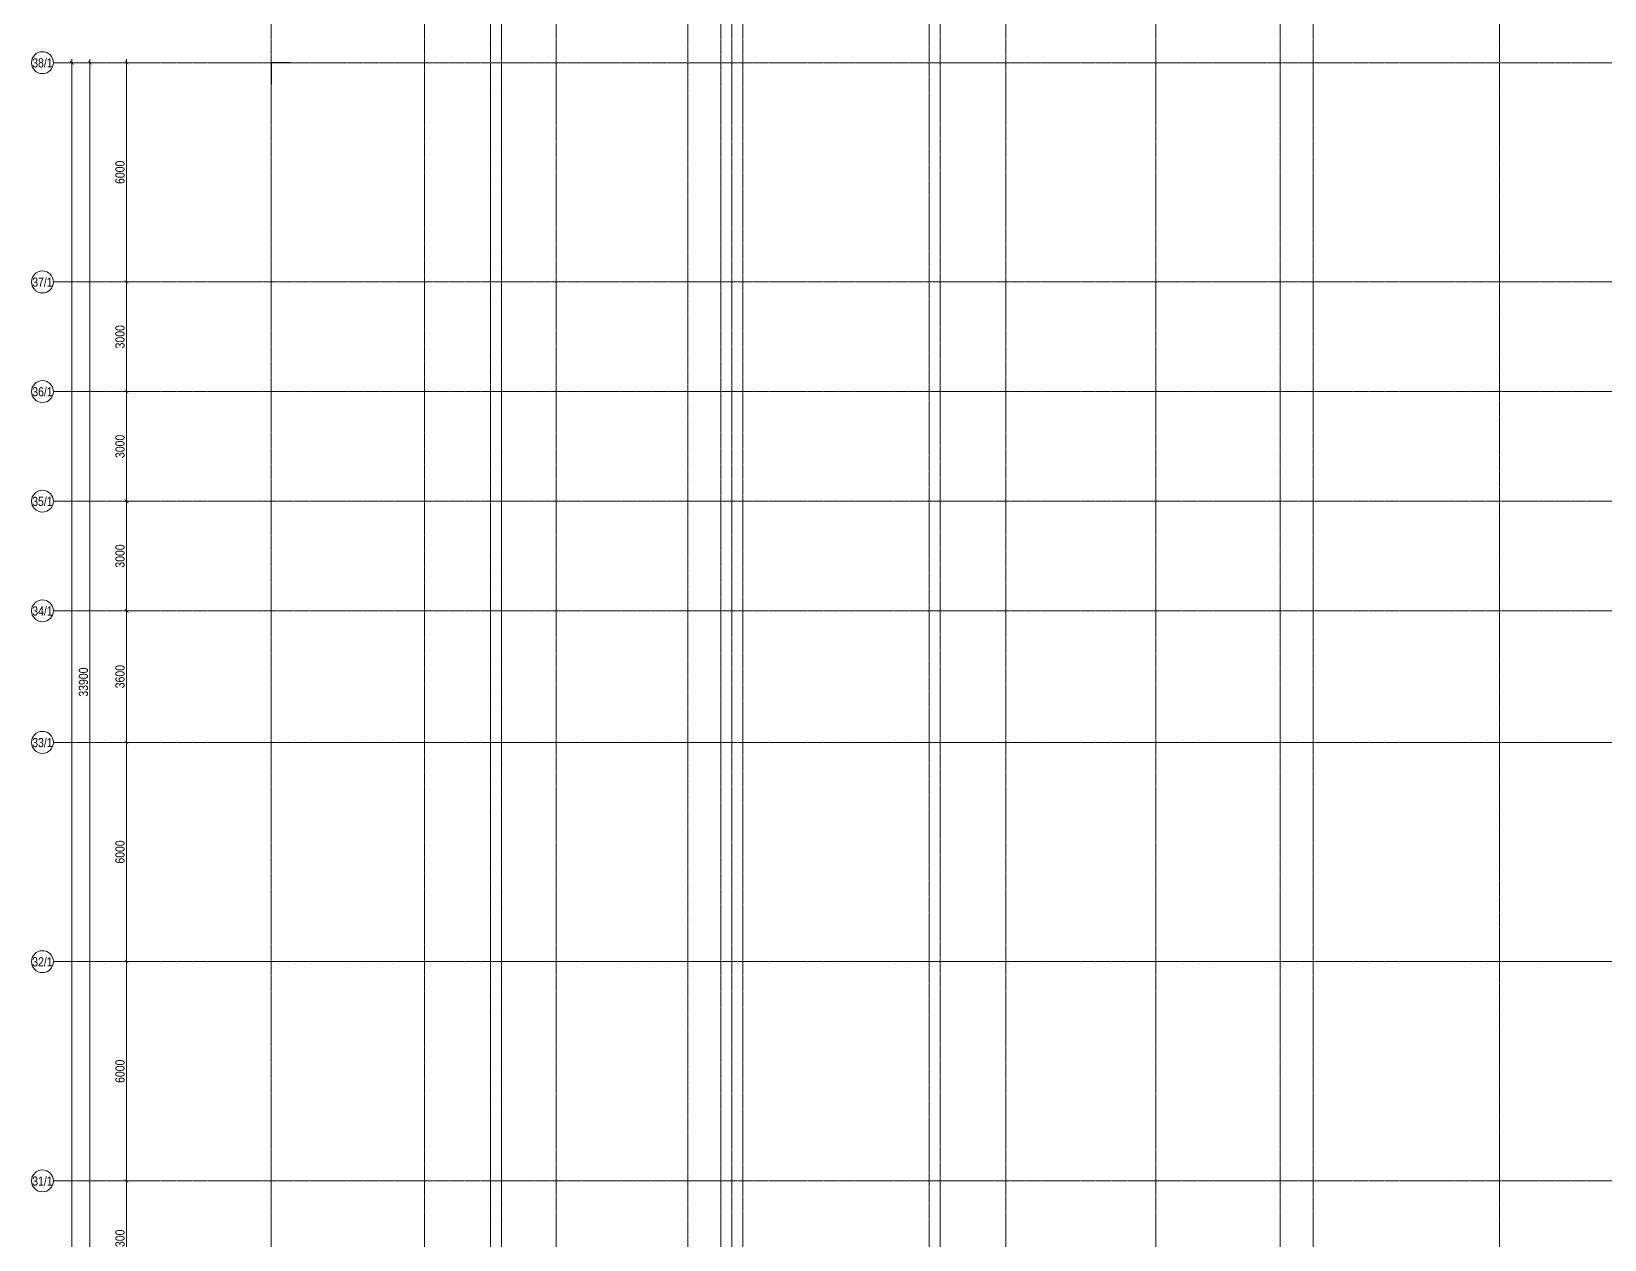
# Model space of a CAD drawing. Header units: millimetres. Extents: x -65509 to 912790, y 446 to 713294.
# Drawn here: x 135640 to 178668, y 229770 to 262830 of the extents above; entities that cross this region are included whole.
import ezdxf
from ezdxf.enums import TextEntityAlignment as Align

# ---------------------------------------------------------------- set-up
doc = ezdxf.new("R2010")
doc.units = ezdxf.units.MM
doc.linetypes.add('CENTER2', pattern=[28.575, 19.05, -3.175, 3.175, -3.175])
doc.linetypes.add('HIDDEN2', pattern=[4.7625, 3.175, -1.5875])
doc.layers.get('Defpoints').update_dxf_attribs({"color": 250})
doc.layers.add('АР_Отопительные приборы', color=1, linetype='HIDDEN2', lineweight=0, true_color=0xff0000)
for name, color, linetype, lineweight in [('Зашивка радиаторов тип 9 (до потолка_ облиц плитка)', 250, 'Continuous', 25), ('РД_Оси_100', 250, 'Continuous', 0), ('РД_Оси_размер', 250, 'Continuous', 0)]:
    doc.layers.add(name, color=color, linetype=linetype, lineweight=lineweight)
doc.styles.add('style1', font='ARIALN.TTF')
doc.styles.add('ккк', font='isocpeur.ttf', dxfattribs={"width": 0.85, "oblique": 15})
doc.dimstyles.new('Dim100_ареал', dxfattribs={"dimscale": 100, "dimtxt": 2.5, "dimasz": 1, "dimexe": 1, "dimexo": 1, "dimgap": 0.5, "dimtad": 1, "dimzin": 12, "dimdsep": 46, "dimtxsty": 'style1', "dimblk": 'ARCHTICK', "dimcen": 1, "dimdle": 1, "dimclrd": 256, "dimclre": 256, "dimaunit": 1, "dimadec": 0, "dimazin": 3, "dimtfac": 1, "dimtmove": 1, "dimatfit": 3, "dimldrblk": 'OPEN30', "dimfxl": 4, "dimfxlon": 1, "dimtolj": 1, "dimtzin": 0, "dimlwd": 9, "dimlwe": 9, "dimarcsym": 0})

# ---------------------------------------------------------------- blocks, each defined once
blk = doc.blocks.new('A-iden')
at = {"linetype": 'Continuous', "lineweight": 5}
blk.add_circle((0, -4), 3, dxfattribs=at)
at = {"color": 0, "linetype": 'Continuous', "lineweight": 20, "style": 'ккк', "width": 0.85}
blk.add_attdef('ID', text='', height=8, dxfattribs=at).set_placement((0.31, -3.85), align=Align.MIDDLE_CENTER)
blk = doc.blocks.new('_ArchTick')
at = {"color": 0, "linetype": 'ByBlock', "const_width": 0.15}
blk.add_lwpolyline([(-0.5, -0.5), (0.5, 0.5)], dxfattribs=at)
blk = doc.blocks.new('*D245')
at = {"layer": 'Defpoints', "color": 0, "transparency": 16777216}
for p in [(-5455, 134700), (-2955, 134700), (-2955, 0)]:
    blk.add_point(p, dxfattribs=at)
at = {"layer": 'РД_Оси_размер', "color": 0, "lineweight": 5, "transparency": 16777216}
for p, q in [((-5255, 134700), (-5555, 134700)), ((-5455, -100), (-5455, 134800)), ((-5255, 0), (-5555, 0))]:
    blk.add_line(p, q, dxfattribs=at)
at = {"layer": 'РД_Оси_размер', "color": 0, "lineweight": 5, "transparency": 16777216, "xscale": 100, "yscale": 100, "zscale": 100}
for p, rotation in [((-5455, 134700), 90), ((-5455, 0), 270)]:
    blk.add_blockref('_ArchTick', p, dxfattribs=dict(at, rotation=rotation))
at = {"layer": 'РД_Оси_размер', "color": 0, "transparency": 16777216, "insert": (-5633, 67350), "char_height": 250, "attachment_point": 5, "rotation": 90, "style": 'style1'}
blk.add_mtext('\\A1;134700', dxfattribs=at)
blk = doc.blocks.new('_Open30')
at = {"color": 0, "linetype": 'ByBlock', "lineweight": -2}
for p, q in [((-1, 0.27), (0, 0)), ((0, 0), (-1, -0.27)), ((0, 0), (-1, 0))]:
    blk.add_line(p, q, dxfattribs=at)
blk = doc.blocks.new('*D273')
at = {"layer": 'Defpoints', "color": 0, "transparency": 16777216}
for p in [(-3955, 104100), (-2955, 104100), (-2955, 100800)]:
    blk.add_point(p, dxfattribs=at)
at = {"layer": 'РД_Оси_размер', "color": 0, "lineweight": 5, "transparency": 16777216}
for p, q in [((-3955, 100700), (-3955, 104200)), ((-3755, 104100), (-4055, 104100)), ((-3755, 100800), (-4055, 100800))]:
    blk.add_line(p, q, dxfattribs=at)
at = {"layer": 'РД_Оси_размер', "color": 0, "lineweight": 5, "transparency": 16777216, "xscale": 100, "yscale": 100, "zscale": 100}
for p, rotation in [((-3955, 104100), 90), ((-3955, 100800), 270)]:
    blk.add_blockref('_ArchTick', p, dxfattribs=dict(at, rotation=rotation))
at = {"layer": 'РД_Оси_размер', "color": 0, "transparency": 16777216, "insert": (-4133, 102450), "char_height": 250, "attachment_point": 5, "rotation": 90, "style": 'style1'}
blk.add_mtext('\\A1;3300', dxfattribs=at)
blk = doc.blocks.new('*D274')
at = {"layer": 'Defpoints', "color": 0, "transparency": 16777216}
for p in [(-3955, 110100), (-2955, 110100), (-2955, 104100)]:
    blk.add_point(p, dxfattribs=at)
at = {"layer": 'РД_Оси_размер', "color": 0, "lineweight": 5, "transparency": 16777216}
for p, q in [((-3955, 104000), (-3955, 110200)), ((-3755, 110100), (-4055, 110100)), ((-3755, 104100), (-4055, 104100))]:
    blk.add_line(p, q, dxfattribs=at)
at = {"layer": 'РД_Оси_размер', "color": 0, "lineweight": 5, "transparency": 16777216, "xscale": 100, "yscale": 100, "zscale": 100}
for p, rotation in [((-3955, 110100), 90), ((-3955, 104100), 270)]:
    blk.add_blockref('_ArchTick', p, dxfattribs=dict(at, rotation=rotation))
at = {"layer": 'РД_Оси_размер', "color": 0, "transparency": 16777216, "insert": (-4133, 107100), "char_height": 250, "attachment_point": 5, "rotation": 90, "style": 'style1'}
blk.add_mtext('\\A1;6000', dxfattribs=at)
blk = doc.blocks.new('*D275')
at = {"layer": 'Defpoints', "color": 0, "transparency": 16777216}
for p in [(-3955, 116100), (-2955, 116100), (-2955, 110100)]:
    blk.add_point(p, dxfattribs=at)
at = {"layer": 'РД_Оси_размер', "color": 0, "lineweight": 5, "transparency": 16777216}
for p, q in [((-3955, 110000), (-3955, 116200)), ((-3755, 116100), (-4055, 116100)), ((-3755, 110100), (-4055, 110100))]:
    blk.add_line(p, q, dxfattribs=at)
at = {"layer": 'РД_Оси_размер', "color": 0, "lineweight": 5, "transparency": 16777216, "xscale": 100, "yscale": 100, "zscale": 100}
for p, rotation in [((-3955, 116100), 90), ((-3955, 110100), 270)]:
    blk.add_blockref('_ArchTick', p, dxfattribs=dict(at, rotation=rotation))
at = {"layer": 'РД_Оси_размер', "color": 0, "transparency": 16777216, "insert": (-4133, 113100), "char_height": 250, "attachment_point": 5, "rotation": 90, "style": 'style1'}
blk.add_mtext('\\A1;6000', dxfattribs=at)
blk = doc.blocks.new('*D276')
at = {"layer": 'Defpoints', "color": 0, "transparency": 16777216}
for p in [(-3955, 119700), (-2955, 119700), (-2955, 116100)]:
    blk.add_point(p, dxfattribs=at)
at = {"layer": 'РД_Оси_размер', "color": 0, "lineweight": 5, "transparency": 16777216}
for p, q in [((-3755, 119700), (-4055, 119700)), ((-3955, 116000), (-3955, 119800)), ((-3755, 116100), (-4055, 116100))]:
    blk.add_line(p, q, dxfattribs=at)
at = {"layer": 'РД_Оси_размер', "color": 0, "lineweight": 5, "transparency": 16777216, "xscale": 100, "yscale": 100, "zscale": 100}
for p, rotation in [((-3955, 119700), 90), ((-3955, 116100), 270)]:
    blk.add_blockref('_ArchTick', p, dxfattribs=dict(at, rotation=rotation))
at = {"layer": 'РД_Оси_размер', "color": 0, "transparency": 16777216, "insert": (-4133, 117900), "char_height": 250, "attachment_point": 5, "rotation": 90, "style": 'style1'}
blk.add_mtext('\\A1;3600', dxfattribs=at)
blk = doc.blocks.new('*D277')
at = {"layer": 'Defpoints', "color": 0, "transparency": 16777216}
for p in [(-3955, 122700), (-2955, 122700), (-2955, 119700)]:
    blk.add_point(p, dxfattribs=at)
at = {"layer": 'РД_Оси_размер', "color": 0, "lineweight": 5, "transparency": 16777216}
for p, q in [((-3755, 122700), (-4055, 122700)), ((-3955, 119600), (-3955, 122800)), ((-3755, 119700), (-4055, 119700))]:
    blk.add_line(p, q, dxfattribs=at)
at = {"layer": 'РД_Оси_размер', "color": 0, "lineweight": 5, "transparency": 16777216, "xscale": 100, "yscale": 100, "zscale": 100}
for p, rotation in [((-3955, 122700), 90), ((-3955, 119700), 270)]:
    blk.add_blockref('_ArchTick', p, dxfattribs=dict(at, rotation=rotation))
at = {"layer": 'РД_Оси_размер', "color": 0, "transparency": 16777216, "insert": (-4133, 121200), "char_height": 250, "attachment_point": 5, "rotation": 90, "style": 'style1'}
blk.add_mtext('\\A1;3000', dxfattribs=at)
blk = doc.blocks.new('*D278')
at = {"layer": 'Defpoints', "color": 0, "transparency": 16777216}
for p in [(-3955, 125700), (-2955, 125700), (-2955, 122700)]:
    blk.add_point(p, dxfattribs=at)
at = {"layer": 'РД_Оси_размер', "color": 0, "lineweight": 5, "transparency": 16777216}
for p, q in [((-3755, 125700), (-4055, 125700)), ((-3955, 122600), (-3955, 125800)), ((-3755, 122700), (-4055, 122700))]:
    blk.add_line(p, q, dxfattribs=at)
at = {"layer": 'РД_Оси_размер', "color": 0, "lineweight": 5, "transparency": 16777216, "xscale": 100, "yscale": 100, "zscale": 100}
for p, rotation in [((-3955, 125700), 90), ((-3955, 122700), 270)]:
    blk.add_blockref('_ArchTick', p, dxfattribs=dict(at, rotation=rotation))
at = {"layer": 'РД_Оси_размер', "color": 0, "transparency": 16777216, "insert": (-4133, 124200), "char_height": 250, "attachment_point": 5, "rotation": 90, "style": 'style1'}
blk.add_mtext('\\A1;3000', dxfattribs=at)
blk = doc.blocks.new('*D279')
at = {"layer": 'Defpoints', "color": 0, "transparency": 16777216}
for p in [(-3955, 128700), (-2955, 128700), (-2955, 125700)]:
    blk.add_point(p, dxfattribs=at)
at = {"layer": 'РД_Оси_размер', "color": 0, "lineweight": 5, "transparency": 16777216}
for p, q in [((-3755, 128700), (-4055, 128700)), ((-3955, 125600), (-3955, 128800)), ((-3755, 125700), (-4055, 125700))]:
    blk.add_line(p, q, dxfattribs=at)
at = {"layer": 'РД_Оси_размер', "color": 0, "lineweight": 5, "transparency": 16777216, "xscale": 100, "yscale": 100, "zscale": 100}
for p, rotation in [((-3955, 128700), 90), ((-3955, 125700), 270)]:
    blk.add_blockref('_ArchTick', p, dxfattribs=dict(at, rotation=rotation))
at = {"layer": 'РД_Оси_размер', "color": 0, "transparency": 16777216, "insert": (-4133, 127200), "char_height": 250, "attachment_point": 5, "rotation": 90, "style": 'style1'}
blk.add_mtext('\\A1;3000', dxfattribs=at)
blk = doc.blocks.new('*D280')
at = {"layer": 'Defpoints', "color": 0, "transparency": 16777216}
for p in [(-3955, 134700), (-2955, 134700), (-2955, 128700)]:
    blk.add_point(p, dxfattribs=at)
at = {"layer": 'РД_Оси_размер', "color": 0, "lineweight": 5, "transparency": 16777216}
for p, q in [((-3755, 134700), (-4055, 134700)), ((-3955, 128600), (-3955, 134800)), ((-3755, 128700), (-4055, 128700))]:
    blk.add_line(p, q, dxfattribs=at)
at = {"layer": 'РД_Оси_размер', "color": 0, "lineweight": 5, "transparency": 16777216, "xscale": 100, "yscale": 100, "zscale": 100}
for p, rotation in [((-3955, 134700), 90), ((-3955, 128700), 270)]:
    blk.add_blockref('_ArchTick', p, dxfattribs=dict(at, rotation=rotation))
at = {"layer": 'РД_Оси_размер', "color": 0, "transparency": 16777216, "insert": (-4133, 131700), "char_height": 250, "attachment_point": 5, "rotation": 90, "style": 'style1'}
blk.add_mtext('\\A1;6000', dxfattribs=at)
blk = doc.blocks.new('*D240')
at = {"layer": 'Defpoints', "color": 0, "transparency": 16777216}
for p in [(-4955, 134700), (-2955, 134700), (-2955, 100800)]:
    blk.add_point(p, dxfattribs=at)
at = {"layer": 'РД_Оси_размер', "color": 0, "lineweight": 5, "transparency": 16777216}
for p, q in [((-4755, 134700), (-5055, 134700)), ((-4955, 100700), (-4955, 134800)), ((-4755, 100800), (-5055, 100800))]:
    blk.add_line(p, q, dxfattribs=at)
at = {"layer": 'РД_Оси_размер', "color": 0, "lineweight": 5, "transparency": 16777216, "xscale": 100, "yscale": 100, "zscale": 100}
for p, rotation in [((-4955, 134700), 90), ((-4955, 100800), 270)]:
    blk.add_blockref('_ArchTick', p, dxfattribs=dict(at, rotation=rotation))
at = {"layer": 'РД_Оси_размер', "color": 0, "transparency": 16777216, "insert": (-5133, 117750), "char_height": 250, "attachment_point": 5, "rotation": 90, "style": 'style1'}
blk.add_mtext('\\A1;33900', dxfattribs=at)
blk = doc.blocks.new('СОШ_2200_АР_ОСИ_М100_28.05.24')
at = {"layer": 'РД_Оси_100', "linetype": 'CENTER2'}
for p, q in [((0, -6155), (0, 139938.679)), ((4200, -6155), (4200, 139938.679)), ((20100, -6155), (20100, 139938.679)), ((27600, -6155), (27600, 139938.679)), ((-5954.958, 134700), (119910, 134700)), ((-5954.958, 128700), (119910, 128700)), ((-5954.958, 125700), (119910, 125700)), ((-5954.958, 122700), (119910, 122700)), ((-5954.958, 119700), (119910, 119700)), ((-5954.958, 116100), (119910, 116100)), ((35037.55, 116100), (119910, 116100)), ((-5954.958, 110100), (119910, 110100)), ((35037.55, 110100), (119910, 110100)), ((-5954.958, 104100), (119910, 104100))]:
    blk.add_line(p, q, dxfattribs=at)
at = {"layer": 'РД_Оси_100', "color": 1, "linetype": 'CENTER2'}
blk.add_line((24200, -6155), (24200, 139938.679), dxfattribs=at)
at = {"layer": 'РД_Оси_100', "linetype": 'CENTER2'}
for points in [[(5849.555, 139938.679), (6000, 139538.679), (6000, -6194.559)], [(6300, -6195.83), (6300, 139538.679), (6450, 139938.679)], [(7800, -6155), (7800, 139938.679)], [(11400, 139938.679), (11400, -6155)], [(12000.12, -6155), (12300, -5755), (12300, 139538.679), (12000, 139938.679)], [(12600, -6155), (12600, 139938.679)], [(13200, -6155), (12900, -5755), (12900, 139538.679), (13220.167, 139939.357)], [(17850, 139938.679), (18000, 139538.679), (18000, -6194.092)], [(18300, -6196.31), (18300, 139538.679), (18450, 139938.679)], [(28500, -6155), (28500, 139938.679)]]:
    blk.add_lwpolyline(points, dxfattribs=at)
at = {"layer": 'РД_Оси_100', "color": 1, "linetype": 'CENTER2'}
blk.add_lwpolyline([(33600, 139938.679), (33600, -6155)], dxfattribs=at)
at = {"layer": 'РД_Оси_100', "color": 0}
ref = blk.add_blockref('A-iden', (-6254.958, 135100), dxfattribs=dict(at, xscale=100, yscale=100, zscale=100))
ref.add_attrib('ID', '38/1', dxfattribs={"layer": '0', "linetype": 'Continuous', "height": 250, "style": 'style1'}).set_placement((-6254.958, 134700), align=Align.MIDDLE)
ref = blk.add_blockref('A-iden', (-6254.958, 129100), dxfattribs=dict(at, xscale=100, yscale=100, zscale=100))
ref.add_attrib('ID', '37/1', dxfattribs={"layer": '0', "linetype": 'Continuous', "height": 250, "style": 'style1'}).set_placement((-6254.958, 128700), align=Align.MIDDLE)
ref = blk.add_blockref('A-iden', (-6254.958, 126100), dxfattribs=dict(at, xscale=100, yscale=100, zscale=100))
ref.add_attrib('ID', '36/1', dxfattribs={"layer": '0', "linetype": 'Continuous', "height": 250, "style": 'style1'}).set_placement((-6254.958, 125700), align=Align.MIDDLE)
ref = blk.add_blockref('A-iden', (-6254.958, 123100), dxfattribs=dict(at, xscale=100, yscale=100, zscale=100))
ref.add_attrib('ID', '35/1', dxfattribs={"layer": '0', "linetype": 'Continuous', "height": 250, "style": 'style1'}).set_placement((-6254.958, 122700), align=Align.MIDDLE)
ref = blk.add_blockref('A-iden', (-6254.958, 120100), dxfattribs=dict(at, xscale=100, yscale=100, zscale=100))
ref.add_attrib('ID', '34/1', dxfattribs={"layer": '0', "linetype": 'Continuous', "height": 250, "style": 'style1'}).set_placement((-6254.958, 119700), align=Align.MIDDLE)
ref = blk.add_blockref('A-iden', (-6254.958, 116500), dxfattribs=dict(at, xscale=100, yscale=100, zscale=100))
ref.add_attrib('ID', '33/1', dxfattribs={"layer": '0', "linetype": 'Continuous', "height": 250, "style": 'style1'}).set_placement((-6254.958, 116100), align=Align.MIDDLE)
ref = blk.add_blockref('A-iden', (-6254.958, 110500), dxfattribs=dict(at, xscale=100, yscale=100, zscale=100))
ref.add_attrib('ID', '32/1', dxfattribs={"layer": '0', "linetype": 'Continuous', "height": 250, "style": 'style1'}).set_placement((-6254.958, 110100), align=Align.MIDDLE)
ref = blk.add_blockref('A-iden', (-6254.958, 104500), dxfattribs=dict(at, xscale=100, yscale=100, zscale=100))
ref.add_attrib('ID', '31/1', dxfattribs={"layer": '0', "linetype": 'Continuous', "height": 250, "style": 'style1'}).set_placement((-6254.958, 104100), align=Align.MIDDLE)
at = {"layer": 'РД_Оси_размер'}
for base, p1, p2, picture, middle in [((-5454.958, 134700), (-2954.958, 0), (-2954.958, 134700), '*D245', (-5632.601, 67350)), ((-4954.958, 134700), (-2954.958, 100800), (-2954.958, 134700), '*D240', (-5132.601, 117750)), ((-3954.958, 134700), (-2954.958, 128700), (-2954.958, 134700), '*D280', (-4132.601, 131700)), ((-3954.958, 128700), (-2954.958, 125700), (-2954.958, 128700), '*D279', (-4132.601, 127200)), ((-3954.958, 125700), (-2954.958, 122700), (-2954.958, 125700), '*D278', (-4132.601, 124200)), ((-3954.958, 122700), (-2954.958, 119700), (-2954.958, 122700), '*D277', (-4132.601, 121200)), ((-3954.958, 119700), (-2954.958, 116100), (-2954.958, 119700), '*D276', (-4132.601, 117900)), ((-3954.958, 116100), (-2954.958, 110100), (-2954.958, 116100), '*D275', (-4132.601, 113100)), ((-3954.958, 110100), (-2954.958, 104100), (-2954.958, 110100), '*D274', (-4132.601, 107100)), ((-3954.958, 104100), (-2954.958, 100800), (-2954.958, 104100), '*D273', (-4132.601, 102450))]:
    dim = blk.add_linear_dim(base=base, p1=p1, p2=p2, angle=90, dimstyle='Dim100_ареал', dxfattribs=at)
    dim.commit()
    dim.dimension.update_dxf_attribs({"geometry": picture, "text_midpoint": middle})

msp = doc.modelspace()

# ---------------------------------------------------------------- linework, layer by layer
at = {"layer": 'АР_Отопительные приборы'}
msp.add_lwpolyline([(142195.157, 261391.56), (142195.157, 261975.073), (142859.216, 261975.073)], dxfattribs=at)
at = {"layer": 'Зашивка радиаторов тип 9 (до потолка_ облиц плитка)'}
msp.add_lwpolyline([(142716.406, 261975.073), (142195.157, 261975.073), (142195.157, 261391.56)], dxfattribs=at)

# ---------------------------------------------------------------- block references
at = {"layer": 'РД_Оси_100'}
msp.add_blockref('СОШ_2200_АР_ОСИ_М100_28.05.24', (142195.157, 127275.073), dxfattribs=at)

doc.saveas('drawing.dxf')
